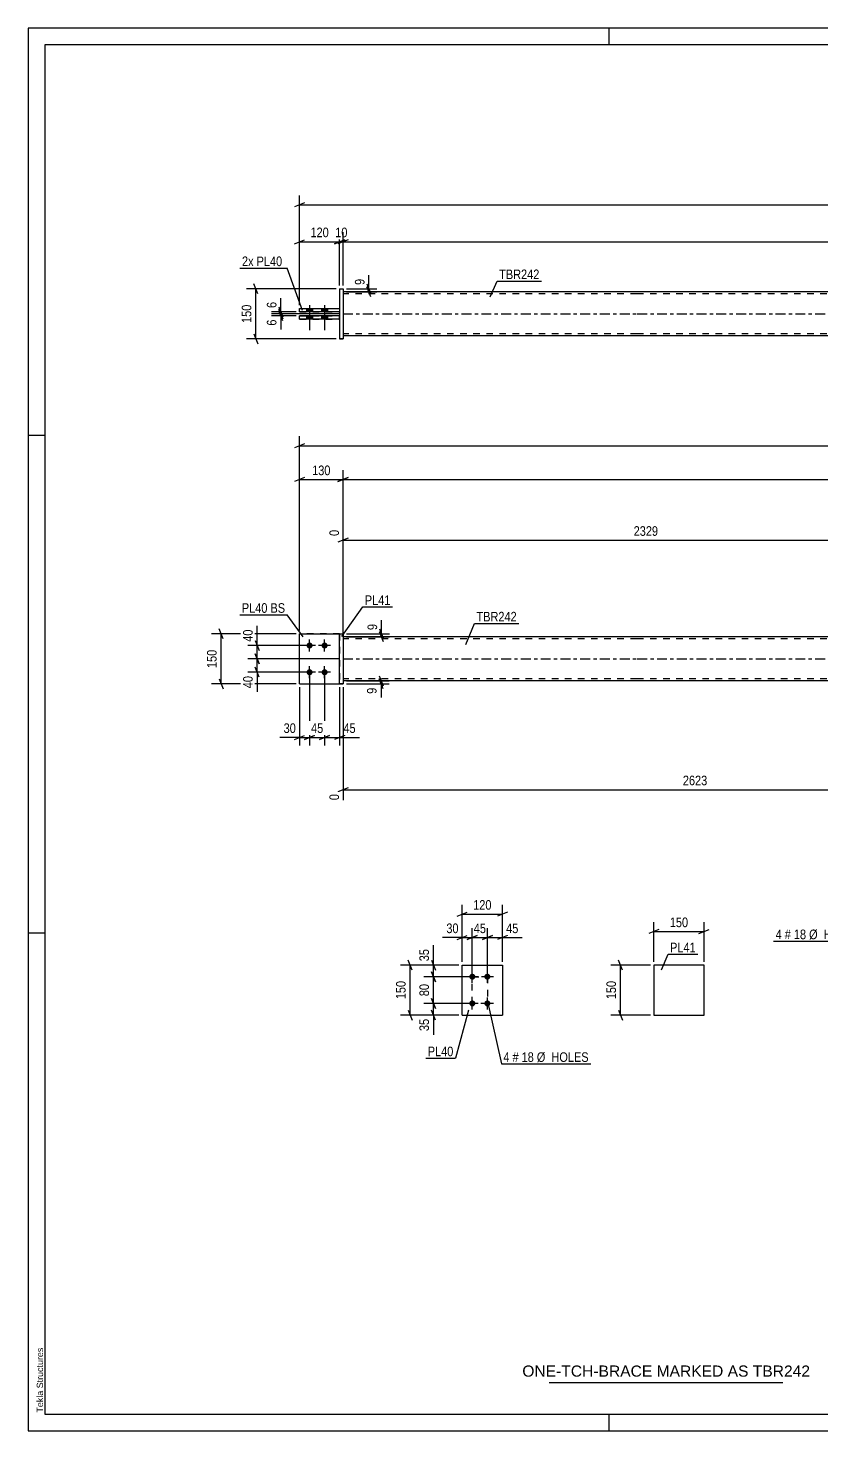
# Model space of a CAD drawing. Header units: millimetres. Extents: x 0 to 594, y 0 to 420.
# Drawn here: x 0 to 237.7, y 0 to 420 of the extents above; entities that cross this region are included whole.
import ezdxf

# ---------------------------------------------------------------- set-up
doc = ezdxf.new("R2010")
doc.units = ezdxf.units.MM
doc.linetypes.add('DXK_LINE_DOT2', pattern=[3.9198, 1.9599, -1.9599])
doc.linetypes.add('DXK_LINE_DOT3', pattern=[5.9187, 2.979, -0.9799, 0.9799, -0.9799])
doc.styles.add('Arial', font='ARIAL.TTF', dxfattribs={"height": 0.2})
doc.styles.add('Arial Narrow', font='ARIALN.TTF', dxfattribs={"height": 0.2})

# ---------------------------------------------------------------- blocks, each defined once
blk = doc.blocks.new('Unknown-581559479-1128')
at = {"color": 5, "linetype": 'Continuous'}
for p, q in [((594, 420), (0, 420)), ((0, 420), (0, 0)), ((174, 415), (174, 420)), ((589, 415), (5, 415)), ((5, 415), (5, 5)), ((5, 298), (0, 298)), ((5, 149), (0, 149)), ((5, 5), (589, 5)), ((174, 0), (174, 5)), ((0, 0), (594, 0))]:
    blk.add_line(p, q, dxfattribs=at)
at = {"color": 174, "linetype": 'Continuous', "style": 'Arial'}
blk.add_text('Tekla Structures', height=1.9102, rotation=90, dxfattribs=at).set_placement((4.5, 5.5))
blk = doc.blocks.new('Part-581559479-1555 - 1539')
at = {"color": 2, "linetype": 'Continuous'}
for p, q in [((130.02, 124.49), (130.02, 139.49)), ((130.02, 139.49), (142.02, 139.49)), ((142.02, 139.49), (142.02, 124.49)), ((130.02, 124.49), (130.02, 124.49)), ((130.02, 124.49), (142.02, 124.49)), ((142.02, 124.49), (142.02, 124.49))]:
    blk.add_line(p, q, dxfattribs=at)
at = {"color": 7, "linetype": 'DXK_LINE_DOT2'}
for p, q in [((130.02, 139.49), (142.02, 139.49)), ((130.02, 124.49), (142.02, 124.49))]:
    blk.add_line(p, q, dxfattribs=at)
blk = doc.blocks.new('Bolt-581559479-1560 - 1539')
at = {"linetype": 'Continuous'}
for points in [[(133.02, 136.89), (133.21, 136.87), (133.39, 136.81), (133.55, 136.72), (133.69, 136.59), (133.8, 136.44), (133.88, 136.27), (133.92, 136.08), (133.92, 135.9), (133.88, 135.71), (133.8, 135.54), (133.69, 135.39), (133.55, 135.26), (133.39, 135.17), (133.21, 135.11), (133.02, 135.09), (132.84, 135.11), (132.66, 135.17), (132.5, 135.26), (132.36, 135.39), (132.24, 135.54), (132.17, 135.71), (132.13, 135.9), (132.13, 136.08), (132.17, 136.27), (132.24, 136.44), (132.36, 136.59), (132.5, 136.72), (132.66, 136.81), (132.84, 136.87)], [(137.52, 136.89), (137.71, 136.87), (137.89, 136.81), (138.05, 136.72), (138.19, 136.59), (138.3, 136.44), (138.38, 136.27), (138.42, 136.08), (138.42, 135.9), (138.38, 135.71), (138.3, 135.54), (138.19, 135.39), (138.05, 135.26), (137.89, 135.17), (137.71, 135.11), (137.52, 135.09), (137.34, 135.11), (137.16, 135.17), (137, 135.26), (136.86, 135.39), (136.74, 135.54), (136.67, 135.71), (136.63, 135.9), (136.63, 136.08), (136.67, 136.27), (136.74, 136.44), (136.86, 136.59), (137, 136.72), (137.16, 136.81), (137.34, 136.87)], [(133.02, 128.89), (133.21, 128.87), (133.39, 128.81), (133.55, 128.72), (133.69, 128.59), (133.8, 128.44), (133.88, 128.27), (133.92, 128.08), (133.92, 127.9), (133.88, 127.71), (133.8, 127.54), (133.69, 127.39), (133.55, 127.26), (133.39, 127.17), (133.21, 127.11), (133.02, 127.09), (132.84, 127.11), (132.66, 127.17), (132.5, 127.26), (132.36, 127.39), (132.24, 127.54), (132.17, 127.71), (132.13, 127.9), (132.13, 128.08), (132.17, 128.27), (132.24, 128.44), (132.36, 128.59), (132.5, 128.72), (132.66, 128.81), (132.84, 128.87)], [(137.52, 128.89), (137.71, 128.87), (137.89, 128.81), (138.05, 128.72), (138.19, 128.59), (138.3, 128.44), (138.38, 128.27), (138.42, 128.08), (138.42, 127.9), (138.38, 127.71), (138.3, 127.54), (138.19, 127.39), (138.05, 127.26), (137.89, 127.17), (137.71, 127.11), (137.52, 127.09), (137.34, 127.11), (137.16, 127.17), (137, 127.26), (136.86, 127.39), (136.74, 127.54), (136.67, 127.71), (136.63, 127.9), (136.63, 128.08), (136.67, 128.27), (136.74, 128.44), (136.86, 128.59), (137, 128.72), (137.16, 128.81), (137.34, 128.87)]]:
    blk.add_hatch(color=1, dxfattribs=at).paths.add_polyline_path(points)
at = {"color": 1, "linetype": 'Continuous'}
for p, q in [((134.82, 135.99), (131.22, 135.99)), ((133.02, 134.19), (133.02, 137.79)), ((139.32, 135.99), (135.72, 135.99)), ((137.52, 134.19), (137.52, 137.79)), ((134.82, 127.99), (131.22, 127.99)), ((133.02, 126.19), (133.02, 129.79)), ((139.32, 127.99), (135.72, 127.99)), ((137.52, 126.19), (137.52, 129.79))]:
    blk.add_line(p, q, dxfattribs=at)
blk = doc.blocks.new('Bolt-581559479-1912 - 1907')
at = {"linetype": 'Continuous'}
for points in [[(84.3, 234.24), (84.12, 234.26), (83.94, 234.32), (83.77, 234.42), (83.64, 234.54), (83.52, 234.69), (83.45, 234.87), (83.41, 235.05), (83.41, 235.24), (83.45, 235.42), (83.52, 235.59), (83.64, 235.75), (83.77, 235.87), (83.94, 235.97), (84.12, 236.02), (84.3, 236.04), (84.49, 236.02), (84.67, 235.97), (84.83, 235.87), (84.97, 235.75), (85.08, 235.59), (85.16, 235.42), (85.2, 235.24), (85.2, 235.05), (85.16, 234.87), (85.08, 234.69), (84.97, 234.54), (84.83, 234.42), (84.67, 234.32), (84.49, 234.26)], [(88.8, 234.24), (88.62, 234.26), (88.44, 234.32), (88.27, 234.42), (88.14, 234.54), (88.02, 234.69), (87.95, 234.87), (87.91, 235.05), (87.91, 235.24), (87.95, 235.42), (88.02, 235.59), (88.14, 235.75), (88.27, 235.87), (88.44, 235.97), (88.62, 236.02), (88.8, 236.04), (88.99, 236.02), (89.17, 235.97), (89.33, 235.87), (89.47, 235.75), (89.58, 235.59), (89.66, 235.42), (89.7, 235.24), (89.7, 235.05), (89.66, 234.87), (89.58, 234.69), (89.47, 234.54), (89.33, 234.42), (89.17, 234.32), (88.99, 234.26)], [(84.3, 226.24), (84.12, 226.26), (83.94, 226.32), (83.77, 226.42), (83.64, 226.54), (83.52, 226.69), (83.45, 226.87), (83.41, 227.05), (83.41, 227.24), (83.45, 227.42), (83.52, 227.59), (83.64, 227.75), (83.77, 227.87), (83.94, 227.97), (84.12, 228.02), (84.3, 228.04), (84.49, 228.02), (84.67, 227.97), (84.83, 227.87), (84.97, 227.75), (85.08, 227.59), (85.16, 227.42), (85.2, 227.24), (85.2, 227.05), (85.16, 226.87), (85.08, 226.69), (84.97, 226.54), (84.83, 226.42), (84.67, 226.32), (84.49, 226.26)], [(88.8, 226.24), (88.62, 226.26), (88.44, 226.32), (88.27, 226.42), (88.14, 226.54), (88.02, 226.69), (87.95, 226.87), (87.91, 227.05), (87.91, 227.24), (87.95, 227.42), (88.02, 227.59), (88.14, 227.75), (88.27, 227.87), (88.44, 227.97), (88.62, 228.02), (88.8, 228.04), (88.99, 228.02), (89.17, 227.97), (89.33, 227.87), (89.47, 227.75), (89.58, 227.59), (89.66, 227.42), (89.7, 227.24), (89.7, 227.05), (89.66, 226.87), (89.58, 226.69), (89.47, 226.54), (89.33, 226.42), (89.17, 226.32), (88.99, 226.26)]]:
    blk.add_hatch(color=1, dxfattribs=at).paths.add_polyline_path(points)
at = {"color": 1, "linetype": 'Continuous'}
for p, q in [((84.3, 233.34), (84.3, 236.94)), ((88.8, 233.34), (88.8, 236.94)), ((86.1, 235.14), (82.5, 235.14)), ((90.6, 235.14), (87, 235.14)), ((86.1, 227.14), (82.5, 227.14)), ((84.3, 225.34), (84.3, 228.94)), ((90.6, 227.14), (87, 227.14)), ((88.8, 225.34), (88.8, 228.94))]:
    blk.add_line(p, q, dxfattribs=at)
blk = doc.blocks.new('Part-581559479-1923 - 1907')
at = {"color": 2, "linetype": 'Continuous'}
for p, q in [((93.3, 238.64), (94.3, 238.64)), ((93.3, 223.64), (93.3, 238.64)), ((94.3, 238.64), (94.3, 238.64)), ((94.3, 238.64), (94.3, 223.64)), ((93.3, 223.64), (94.3, 223.64))]:
    blk.add_line(p, q, dxfattribs=at)
at = {"color": 7, "linetype": 'DXK_LINE_DOT2'}
for p, q in [((93.3, 238.64), (94.3, 238.64)), ((94.3, 223.64), (93.3, 223.64)), ((93.3, 223.64), (93.3, 223.64)), ((94.3, 223.64), (94.3, 223.64))]:
    blk.add_line(p, q, dxfattribs=at)
blk = doc.blocks.new('Part-581559479-1928 - 1907')
at = {"color": 7, "linetype": 'DXK_LINE_DOT2'}
for p, q in [((81.3, 223.64), (81.3, 238.64)), ((81.3, 238.64), (93.3, 238.64)), ((93.3, 238.64), (81.3, 238.64)), ((93.3, 238.64), (93.3, 223.64)), ((81.3, 223.64), (81.3, 223.64)), ((81.3, 223.64), (93.3, 223.64)), ((81.3, 223.64), (93.3, 223.64)), ((93.3, 223.64), (93.3, 223.64))]:
    blk.add_line(p, q, dxfattribs=at)
blk = doc.blocks.new('Part-581559479-1933 - 1907')
at = {"color": 2, "linetype": 'Continuous'}
for p, q in [((81.3, 223.64), (81.3, 238.64)), ((81.3, 238.64), (93.3, 238.64)), ((81.3, 223.64), (81.3, 223.64)), ((81.3, 223.64), (93.3, 223.64))]:
    blk.add_line(p, q, dxfattribs=at)
at = {"color": 7, "linetype": 'DXK_LINE_DOT2'}
for p, q in [((93.3, 238.64), (81.3, 238.64)), ((93.3, 238.64), (93.3, 223.64)), ((81.3, 223.64), (81.3, 223.64)), ((81.3, 223.64), (93.3, 223.64)), ((93.3, 223.64), (93.3, 223.64))]:
    blk.add_line(p, q, dxfattribs=at)
blk = doc.blocks.new('Part-581559479-1943 - 1907')
at = {"linetype": 'Continuous'}
blk.add_hatch(color=2, dxfattribs=at).paths.add_polyline_path([(497.16, 224.54), (496.36, 225.94), (497.96, 225.94)])
at = {"color": 2, "linetype": 'Continuous'}
for p, q in [((182.3, 237.74), (94.3, 237.74)), ((439.06, 237.74), (182.4, 237.74)), ((527.16, 237.74), (439.16, 237.74)), ((182.3, 224.54), (94.3, 224.54)), ((439.06, 224.54), (182.4, 224.54)), ((527.16, 224.54), (439.16, 224.54)), ((497.16, 224.54), (496.36, 225.94)), ((496.36, 225.94), (497.96, 225.94)), ((497.96, 225.94), (497.16, 224.54))]:
    blk.add_line(p, q, dxfattribs=at)
at = {"color": 7, "linetype": 'DXK_LINE_DOT2'}
for p, q in [((94.3, 237.74), (94.3, 224.54)), ((182.3, 237.14), (94.3, 237.14)), ((439.06, 237.14), (182.4, 237.14)), ((281.83, 237.74), (281.83, 237.14)), ((317.47, 237.74), (317.47, 237.14)), ((527.16, 237.14), (439.16, 237.14)), ((527.16, 224.54), (527.16, 237.74)), ((182.3, 225.14), (94.3, 225.14)), ((439.06, 225.14), (182.4, 225.14)), ((303.98, 224.54), (303.98, 225.14)), ((339.62, 224.54), (339.62, 225.14)), ((527.16, 225.14), (439.16, 225.14))]:
    blk.add_line(p, q, dxfattribs=at)
at = {"color": 7, "linetype": 'DXK_LINE_DOT3'}
for p, q in [((94.3, 231.14), (182.3, 231.14)), ((182.4, 231.14), (439.06, 231.14)), ((439.16, 231.14), (527.16, 231.14))]:
    blk.add_line(p, q, dxfattribs=at)
at = {"color": 2, "linetype": 'Continuous'}
blk.add_circle((497.16, 225.44), 1, dxfattribs=at)
blk = doc.blocks.new('Bolt-581559479-2355 - 2348')
at = {"linetype": 'Continuous'}
for points in [[(83.4, 335.05), (85.2, 335.05), (85.2, 336.05), (83.4, 336.05)], [(83.4, 335.05), (85.2, 335.05), (85.2, 336.05), (83.4, 336.05)], [(87.9, 335.05), (89.7, 335.05), (89.7, 336.05), (87.9, 336.05)], [(87.9, 335.05), (89.7, 335.05), (89.7, 336.05), (87.9, 336.05)], [(83.4, 332.85), (85.2, 332.85), (85.2, 333.85), (83.4, 333.85)], [(83.4, 332.85), (85.2, 332.85), (85.2, 333.85), (83.4, 333.85)], [(87.9, 332.85), (89.7, 332.85), (89.7, 333.85), (87.9, 333.85)], [(87.9, 332.85), (89.7, 332.85), (89.7, 333.85), (87.9, 333.85)]]:
    blk.add_hatch(color=1, dxfattribs=at).paths.add_polyline_path(points)
at = {"color": 1, "linetype": 'Continuous'}
for p, q in [((83.4, 336.05), (83.4, 335.05)), ((83.4, 336.05), (83.4, 335.05)), ((84.3, 337.05), (84.3, 329.55)), ((84.3, 337.05), (84.3, 329.55)), ((85.2, 336.05), (85.2, 335.05)), ((85.2, 336.05), (85.2, 335.05)), ((87.9, 336.05), (87.9, 335.05)), ((87.9, 336.05), (87.9, 335.05)), ((88.8, 337.05), (88.8, 329.55)), ((88.8, 337.05), (88.8, 329.55)), ((89.7, 336.05), (89.7, 335.05)), ((89.7, 336.05), (89.7, 335.05)), ((83.4, 333.85), (83.4, 332.85)), ((83.4, 333.85), (83.4, 332.85)), ((85.2, 333.85), (85.2, 332.85)), ((85.2, 333.85), (85.2, 332.85)), ((87.9, 333.85), (87.9, 332.85)), ((87.9, 333.85), (87.9, 332.85)), ((89.7, 333.85), (89.7, 332.85)), ((89.7, 333.85), (89.7, 332.85))]:
    blk.add_line(p, q, dxfattribs=at)
blk = doc.blocks.new('Part-581559479-2362 - 2348')
at = {"color": 2, "linetype": 'Continuous'}
for p, q in [((81.3, 335.05), (81.3, 336.05)), ((81.3, 336.05), (93.3, 336.05)), ((93.3, 336.05), (93.3, 335.05)), ((81.3, 335.05), (81.3, 335.05)), ((93.3, 335.05), (81.3, 335.05)), ((93.3, 335.05), (93.3, 335.05))]:
    blk.add_line(p, q, dxfattribs=at)
at = {"color": 7, "linetype": 'DXK_LINE_DOT2'}
for p, q in [((81.3, 336.05), (93.3, 336.05)), ((81.3, 335.05), (93.3, 335.05))]:
    blk.add_line(p, q, dxfattribs=at)
blk = doc.blocks.new('Part-581559479-2357 - 2348')
at = {"color": 2, "linetype": 'Continuous'}
for p, q in [((93.3, 341.95), (94.3, 341.95)), ((93.3, 341.95), (93.3, 326.95)), ((94.3, 341.95), (94.3, 341.95)), ((94.3, 341.95), (94.3, 326.95)), ((94.3, 326.95), (93.3, 326.95)), ((93.3, 326.95), (93.3, 326.95))]:
    blk.add_line(p, q, dxfattribs=at)
at = {"color": 7, "linetype": 'DXK_LINE_DOT2'}
for p, q in [((93.3, 341.95), (94.3, 341.95)), ((93.3, 326.95), (94.3, 326.95)), ((93.3, 326.95), (93.3, 326.95))]:
    blk.add_line(p, q, dxfattribs=at)
blk = doc.blocks.new('Part-581559479-2367 - 2348')
at = {"color": 2, "linetype": 'Continuous'}
for p, q in [((81.3, 332.85), (81.3, 333.85)), ((93.3, 333.85), (81.3, 333.85)), ((81.3, 332.85), (81.3, 332.85)), ((93.3, 332.85), (81.3, 332.85)), ((93.3, 332.85), (93.3, 333.85)), ((93.3, 332.85), (93.3, 332.85))]:
    blk.add_line(p, q, dxfattribs=at)
at = {"color": 7, "linetype": 'DXK_LINE_DOT2'}
for p, q in [((81.3, 333.85), (93.3, 333.85)), ((81.3, 332.85), (93.3, 332.85))]:
    blk.add_line(p, q, dxfattribs=at)
blk = doc.blocks.new('Part-581559479-2387 - 2348')
at = {"linetype": 'Continuous'}
blk.add_hatch(color=2, dxfattribs=at).paths.add_polyline_path([(497.16, 334.45), (496.36, 335.85), (497.96, 335.85)])
at = {"color": 2, "linetype": 'Continuous'}
for p, q in [((182.3, 341.05), (94.3, 341.05)), ((439.06, 341.05), (182.4, 341.05)), ((527.16, 341.05), (439.16, 341.05)), ((281.83, 334.8), (317.47, 334.8)), ((281.83, 334.66), (281.83, 334.8)), ((281.83, 333.4), (281.83, 333.46)), ((281.83, 333.41), (317.47, 333.41)), ((317.47, 333.4), (281.83, 333.4)), ((303.98, 334.69), (303.98, 334.8)), ((303.98, 333.43), (303.98, 333.49)), ((317.47, 333.43), (303.98, 333.43)), ((317.47, 333.43), (303.98, 333.43)), ((317.47, 334.8), (317.47, 333.4)), ((497.16, 334.45), (496.36, 335.85)), ((496.36, 335.85), (497.96, 335.85)), ((497.96, 335.85), (497.16, 334.45)), ((182.3, 327.85), (94.3, 327.85)), ((439.06, 327.85), (182.4, 327.85)), ((527.16, 327.85), (439.16, 327.85))]:
    blk.add_line(p, q, dxfattribs=at)
at = {"color": 7, "linetype": 'DXK_LINE_DOT2'}
for p, q in [((94.3, 341.05), (94.3, 327.85)), ((182.3, 340.45), (94.3, 340.45)), ((439.06, 340.45), (182.4, 340.45)), ((527.16, 340.45), (439.16, 340.45)), ((527.16, 327.85), (527.16, 341.05)), ((281.83, 334.8), (281.83, 334.81)), ((281.83, 334.81), (281.83, 334.8)), ((281.83, 334.81), (317.47, 334.81)), ((281.83, 333.41), (281.83, 334.66)), ((281.83, 333.4), (281.83, 333.41)), ((303.98, 334.83), (303.98, 334.8)), ((303.98, 334.8), (303.98, 334.83)), ((303.98, 334.83), (339.62, 334.83)), ((303.98, 334.83), (303.98, 334.83)), ((303.98, 334.83), (339.62, 334.83)), ((303.98, 333.43), (303.98, 334.69)), ((303.98, 333.43), (303.98, 333.43)), ((317.47, 334.81), (317.47, 334.8)), ((317.47, 334.8), (317.47, 334.81)), ((339.62, 333.43), (317.47, 333.43)), ((339.62, 333.43), (317.47, 333.43)), ((339.62, 334.83), (339.62, 333.43)), ((182.3, 328.45), (94.3, 328.45)), ((439.06, 328.45), (182.4, 328.45)), ((527.16, 328.45), (439.16, 328.45))]:
    blk.add_line(p, q, dxfattribs=at)
at = {"color": 7, "linetype": 'DXK_LINE_DOT3'}
for p, q in [((94.3, 334.45), (182.3, 334.45)), ((182.4, 334.45), (439.06, 334.45)), ((439.16, 334.45), (527.16, 334.45))]:
    blk.add_line(p, q, dxfattribs=at)
at = {"color": 2, "linetype": 'Continuous'}
blk.add_circle((497.16, 335.35), 1, dxfattribs=at)
blk = doc.blocks.new('Part-581559479-1515 - 1499')
at = {"color": 2, "linetype": 'Continuous'}
for p, q in [((202.39, 139.49), (187.39, 139.49)), ((187.39, 139.49), (187.39, 124.49)), ((202.39, 124.49), (202.39, 139.49)), ((187.39, 124.49), (202.39, 124.49))]:
    blk.add_line(p, q, dxfattribs=at)
blk = doc.blocks.new('Rectangle-581559479-1675 - 1539')
at = {"color": 1, "linetype": 'DXK_LINE_DOT2'}
blk.add_lwpolyline([(133.02, 135.99), (137.52, 135.99), (137.52, 127.99), (133.02, 127.99), (133.02, 135.99)], close=True, dxfattribs=at)
blk = doc.blocks.new('StraightDimension-581559479-1562 - 1539')
at = {"color": 7, "linetype": 'Continuous'}
for p, q in [((130.02, 140.49), (130.02, 157.55)), ((142.02, 140.49), (142.02, 157.55)), ((128.52, 154.1), (131.52, 155.3)), ((130.02, 154.7), (142.02, 154.7)), ((143.52, 155.3), (140.52, 154.1))]:
    blk.add_line(p, q, dxfattribs=at)
at = {"color": 0}
blk.add_wipeout([(139.37, 155.45), (139.37, 159.65), (132.68, 159.65), (132.68, 155.45)], dxfattribs=at)
at = {"color": 3, "style": 'Arial Narrow'}
blk.add_text('120', height=2.863, dxfattribs=at).set_placement((133.28, 156.05))
blk = doc.blocks.new('StraightDimension-581559479-1662 - 1539')
at = {"color": 7, "linetype": 'Continuous'}
for p, q in [((132.02, 127.99), (118.54, 127.99)), ((120.79, 129.49), (121.99, 126.49)), ((121.39, 124.49), (121.39, 127.99)), ((129.02, 124.49), (118.54, 124.49)), ((121.99, 122.99), (120.79, 125.99))]:
    blk.add_line(p, q, dxfattribs=at)
at = {"color": 0}
blk.add_wipeout([(120.64, 123.96), (116.44, 123.96), (116.44, 119.11), (120.64, 119.11)], dxfattribs=at)
at = {"color": 7, "linetype": 'Continuous'}
blk.add_line((121.39, 124.49), (121.39, 118.58), dxfattribs=at)
blk.add_line((121.39, 124.49), (121.39, 118.58), dxfattribs=at)
at = {"color": 3, "style": 'Arial Narrow'}
blk.add_text('35', height=2.863, rotation=90.0002, dxfattribs=at).set_placement((120.04, 119.71))
blk = doc.blocks.new('StraightDimension-581559479-1598 - 1539')
at = {"color": 7, "linetype": 'Continuous'}
for p, q in [((131.52, 147.1), (134.52, 148.3)), ((133.02, 136.99), (133.02, 150.55)), ((133.02, 147.7), (137.52, 147.7)), ((139.02, 148.3), (136.02, 147.1)), ((137.52, 136.99), (137.52, 150.55))]:
    blk.add_line(p, q, dxfattribs=at)
at = {"color": 0}
blk.add_wipeout([(137.7, 148.45), (137.7, 152.65), (132.85, 152.65), (132.85, 148.45)], dxfattribs=at)
at = {"color": 3, "style": 'Arial Narrow'}
blk.add_text('45', height=2.863, dxfattribs=at).set_placement((133.45, 149.05))
blk = doc.blocks.new('StraightDimension-581559479-1582 - 1539')
at = {"color": 7, "linetype": 'Continuous'}
for p, q in [((136.02, 147.1), (139.02, 148.3)), ((137.52, 136.99), (137.52, 150.55)), ((137.52, 147.7), (142.02, 147.7)), ((143.52, 148.3), (140.52, 147.1)), ((142.02, 140.49), (142.02, 150.55))]:
    blk.add_line(p, q, dxfattribs=at)
at = {"color": 0}
blk.add_wipeout([(147.41, 148.45), (147.41, 152.65), (142.55, 152.65), (142.55, 148.45)], dxfattribs=at)
at = {"color": 7, "linetype": 'Continuous'}
blk.add_line((142.02, 147.7), (147.93, 147.7), dxfattribs=at)
blk.add_line((142.02, 147.7), (147.93, 147.7), dxfattribs=at)
at = {"color": 3, "style": 'Arial Narrow'}
blk.add_text('45', height=2.863, dxfattribs=at).set_placement((143.15, 149.05))
blk = doc.blocks.new('StraightDimension-581559479-1608 - 1539')
at = {"color": 7, "linetype": 'Continuous'}
for p, q in [((128.52, 147.1), (131.52, 148.3)), ((130.02, 140.49), (130.02, 150.55)), ((130.02, 147.7), (133.02, 147.7)), ((134.52, 148.3), (131.52, 147.1)), ((133.02, 136.99), (133.02, 150.55))]:
    blk.add_line(p, q, dxfattribs=at)
at = {"color": 0}
blk.add_wipeout([(129.5, 148.45), (129.5, 152.65), (124.64, 152.65), (124.64, 148.45)], dxfattribs=at)
at = {"color": 7, "linetype": 'Continuous'}
blk.add_line((130.02, 147.7), (124.12, 147.7), dxfattribs=at)
blk.add_line((130.02, 147.7), (124.12, 147.7), dxfattribs=at)
at = {"color": 3, "style": 'Arial Narrow'}
blk.add_text('30', height=2.863, dxfattribs=at).set_placement((125.24, 149.05))
blk = doc.blocks.new('StraightDimension-581559479-1622 - 1539')
at = {"color": 7, "linetype": 'Continuous'}
for p, q in [((129.02, 139.49), (111.54, 139.49)), ((114.99, 137.99), (113.79, 140.99)), ((114.39, 124.49), (114.39, 139.49)), ((129.02, 124.49), (111.54, 124.49)), ((113.79, 125.99), (114.99, 122.99))]:
    blk.add_line(p, q, dxfattribs=at)
at = {"color": 0}
blk.add_wipeout([(113.64, 135.33), (109.44, 135.33), (109.44, 128.65), (113.64, 128.65)], dxfattribs=at)
at = {"color": 3, "style": 'Arial Narrow'}
blk.add_text('150', height=2.863, rotation=90.0002, dxfattribs=at).set_placement((113.04, 129.25))
blk = doc.blocks.new('StraightDimension-581559479-1639 - 1539')
at = {"color": 7, "linetype": 'Continuous'}
for p, q in [((129.02, 139.49), (118.54, 139.49)), ((120.79, 140.99), (121.99, 137.99)), ((121.39, 135.99), (121.39, 139.49)), ((132.02, 135.99), (118.54, 135.99)), ((121.99, 134.49), (120.79, 137.49))]:
    blk.add_line(p, q, dxfattribs=at)
at = {"color": 0}
blk.add_wipeout([(120.64, 144.87), (116.44, 144.87), (116.44, 140.01), (120.64, 140.01)], dxfattribs=at)
at = {"color": 7, "linetype": 'Continuous'}
blk.add_line((121.39, 139.49), (121.39, 145.4), dxfattribs=at)
blk.add_line((121.39, 139.49), (121.39, 145.4), dxfattribs=at)
at = {"color": 3, "style": 'Arial Narrow'}
blk.add_text('35', height=2.863, rotation=90.0002, dxfattribs=at).set_placement((120.04, 140.61))
blk = doc.blocks.new('StraightDimension-581559479-1652 - 1539')
at = {"color": 7, "linetype": 'Continuous'}
for p, q in [((132.02, 135.99), (118.54, 135.99)), ((120.79, 137.49), (121.99, 134.49)), ((121.39, 127.99), (121.39, 135.99)), ((132.02, 127.99), (118.54, 127.99)), ((121.99, 126.49), (120.79, 129.49))]:
    blk.add_line(p, q, dxfattribs=at)
at = {"color": 0}
blk.add_wipeout([(120.64, 134.42), (116.44, 134.42), (116.44, 129.56), (120.64, 129.56)], dxfattribs=at)
at = {"color": 3, "style": 'Arial Narrow'}
blk.add_text('80', height=2.863, rotation=90.0002, dxfattribs=at).set_placement((120.04, 130.16))
blk = doc.blocks.new('StraightDimension-581559479-2163 - 1907')
at = {"color": 7, "linetype": 'Continuous'}
for p, q in [((105.26, 240.14), (106.46, 237.14)), ((95.3, 238.64), (108.26, 238.64)), ((95.3, 237.74), (108.26, 237.74)), ((106.46, 236.24), (105.26, 239.24)), ((105.86, 237.74), (105.86, 238.64))]:
    blk.add_line(p, q, dxfattribs=at)
at = {"color": 0}
blk.add_wipeout([(105.11, 242.2), (100.91, 242.2), (100.91, 239.17), (105.11, 239.17)], dxfattribs=at)
at = {"color": 7, "linetype": 'Continuous'}
blk.add_line((105.86, 238.64), (105.86, 242.72), dxfattribs=at)
blk.add_line((105.86, 238.64), (105.86, 242.72), dxfattribs=at)
at = {"color": 3, "style": 'Arial Narrow'}
blk.add_text('9', height=2.86, rotation=90.0002, dxfattribs=at).set_placement((104.51, 239.77))
blk = doc.blocks.new('StraightDimension-581559479-2239 - 1907')
at = {"color": 7, "linetype": 'Continuous'}
for p, q in [((88.8, 226.14), (88.8, 205.22)), ((93.3, 222.64), (93.3, 205.22)), ((87.3, 207.02), (90.3, 208.22)), ((88.8, 207.62), (93.3, 207.62)), ((94.8, 208.22), (91.8, 207.02))]:
    blk.add_line(p, q, dxfattribs=at)
at = {"color": 0}
blk.add_wipeout([(98.69, 208.37), (98.69, 212.57), (93.83, 212.57), (93.83, 208.37)], dxfattribs=at)
at = {"color": 7, "linetype": 'Continuous'}
blk.add_line((93.3, 207.62), (99.21, 207.62), dxfattribs=at)
blk.add_line((93.3, 207.62), (99.21, 207.62), dxfattribs=at)
at = {"color": 3, "style": 'Arial Narrow'}
blk.add_text('45', height=2.863, dxfattribs=at).set_placement((94.43, 208.97))
blk = doc.blocks.new('StraightDimension-581559479-2253 - 1907')
at = {"color": 7, "linetype": 'Continuous'}
for p, q in [((275.67, 247.48), (275.67, 275.25)), ((94.3, 238.74), (94.3, 269.77)), ((95.8, 267.24), (92.8, 266.04)), ((94.3, 266.64), (275.67, 266.64)), ((274.17, 266.04), (277.17, 267.24))]:
    blk.add_line(p, q, dxfattribs=at)
at = {"color": 0, "linetype": 'Continuous'}
for points in [[(275.07, 275.85), (270.87, 275.85), (270.87, 267.34), (275.07, 267.34)], [(93.7, 270.37), (89.5, 270.37), (89.5, 267.34), (93.7, 267.34)]]:
    blk.add_wipeout(points, dxfattribs=at)
at = {"color": 0}
blk.add_wipeout([(189.24, 267.39), (189.24, 271.59), (180.73, 271.59), (180.73, 267.39)], dxfattribs=at)
at = {"color": 3, "linetype": 'Continuous', "style": 'Arial Narrow'}
for s, height, p in [('2329', 2.863, (274.47, 267.94)), ('0', 2.86, (93.1, 267.94))]:
    blk.add_text(s, height=height, rotation=90.0002, dxfattribs=at).set_placement(p)
at = {"color": 3, "style": 'Arial Narrow'}
blk.add_text('2329', height=2.863, dxfattribs=at).set_placement((181.33, 267.99))
blk = doc.blocks.new('StraightDimension-581559479-4206 - 1907')
at = {"color": 7, "linetype": 'Continuous'}
for p, q in [((81.3, 239.64), (81.3, 287.65)), ((94.3, 239.64), (94.3, 287.65)), ((82.8, 285.4), (79.8, 284.2)), ((81.3, 284.8), (94.3, 284.8)), ((92.8, 284.2), (95.8, 285.4))]:
    blk.add_line(p, q, dxfattribs=at)
at = {"color": 0}
blk.add_wipeout([(91.15, 285.55), (91.15, 289.75), (84.46, 289.75), (84.46, 285.55)], dxfattribs=at)
at = {"color": 3, "style": 'Arial Narrow'}
blk.add_text('130', height=2.863, dxfattribs=at).set_placement((85.06, 286.15))
blk = doc.blocks.new('StraightDimension-581559479-2073 - 1907')
at = {"color": 7, "linetype": 'Continuous'}
for p, q in [((58.4, 237.14), (57.2, 240.14)), ((80.3, 238.64), (54.95, 238.64)), ((57.8, 223.64), (57.8, 238.64)), ((80.3, 223.64), (54.95, 223.64)), ((57.2, 225.14), (58.4, 222.14))]:
    blk.add_line(p, q, dxfattribs=at)
at = {"color": 0}
blk.add_wipeout([(57.05, 234.49), (52.85, 234.49), (52.85, 227.8), (57.05, 227.8)], dxfattribs=at)
at = {"color": 3, "style": 'Arial Narrow'}
blk.add_text('150', height=2.863, rotation=90.0002, dxfattribs=at).set_placement((56.45, 228.4))
blk = doc.blocks.new('StraightDimension-581559479-2215 - 1907')
at = {"color": 7, "linetype": 'Continuous'}
for p, q in [((94.3, 222.64), (94.3, 188.84)), ((305.14, 223.54), (305.14, 183.35)), ((95.8, 192.57), (92.8, 191.37)), ((94.3, 191.97), (305.14, 191.97)), ((303.64, 191.37), (306.64, 192.57))]:
    blk.add_line(p, q, dxfattribs=at)
at = {"color": 0}
blk.add_wipeout([(203.98, 192.72), (203.98, 196.92), (195.46, 196.92), (195.46, 192.72)], dxfattribs=at)
at = {"color": 0, "linetype": 'Continuous'}
for points in [[(93.7, 191.27), (89.5, 191.27), (89.5, 188.24), (93.7, 188.24)], [(304.54, 191.27), (300.34, 191.27), (300.34, 182.75), (304.54, 182.75)]]:
    blk.add_wipeout(points, dxfattribs=at)
at = {"color": 3, "style": 'Arial Narrow'}
blk.add_text('2623', height=2.863, dxfattribs=at).set_placement((196.06, 193.32))
at = {"color": 3, "linetype": 'Continuous', "style": 'Arial Narrow'}
for s, height, p in [('0', 2.86, (93.1, 188.84)), ('2623', 2.863, (303.94, 183.35))]:
    blk.add_text(s, height=height, rotation=90.0002, dxfattribs=at).set_placement(p)
blk = doc.blocks.new('StraightDimension-581559479-2304 - 1907')
at = {"color": 7, "linetype": 'Continuous'}
for p, q in [((82.8, 295.57), (79.8, 294.37)), ((81.3, 239.64), (81.3, 297.82)), ((81.3, 294.97), (540.16, 294.97)), ((538.66, 294.37), (541.66, 295.57)), ((540.16, 239.64), (540.16, 297.82))]:
    blk.add_line(p, q, dxfattribs=at)
at = {"color": 0}
blk.add_wipeout([(314.99, 295.72), (314.99, 299.92), (306.48, 299.92), (306.48, 295.72)], dxfattribs=at)
at = {"color": 3, "style": 'Arial Narrow'}
blk.add_text('5116', height=2.863, dxfattribs=at).set_placement((307.08, 296.32))
blk = doc.blocks.new('StraightDimension-581559479-2136 - 1907')
at = {"color": 7, "linetype": 'Continuous'}
for p, q in [((68.01, 236.64), (69.21, 233.64)), ((83.3, 235.14), (65.76, 235.14)), ((93.3, 231.14), (65.76, 231.14)), ((69.21, 229.64), (68.01, 232.64)), ((68.61, 231.14), (68.61, 235.14))]:
    blk.add_line(p, q, dxfattribs=at)
at = {"color": 0}
blk.add_wipeout([(67.86, 240.53), (63.66, 240.53), (63.66, 235.67), (67.86, 235.67)], dxfattribs=at)
at = {"color": 7, "linetype": 'Continuous'}
blk.add_line((68.61, 235.14), (68.61, 241.05), dxfattribs=at)
blk.add_line((68.61, 235.14), (68.61, 241.05), dxfattribs=at)
at = {"color": 3, "style": 'Arial Narrow'}
blk.add_text('40', height=2.863, rotation=90.0002, dxfattribs=at).set_placement((67.26, 236.27))
blk = doc.blocks.new('StraightDimension-581559479-4205 - 1907')
at = {"color": 7, "linetype": 'Continuous'}
for p, q in [((94.3, 239.64), (94.3, 287.65)), ((527.16, 239.64), (527.16, 287.65)), ((95.8, 285.4), (92.8, 284.2)), ((94.3, 284.8), (527.16, 284.8)), ((525.66, 284.2), (528.66, 285.4))]:
    blk.add_line(p, q, dxfattribs=at)
at = {"color": 0}
blk.add_wipeout([(314.99, 285.55), (314.99, 289.75), (306.48, 289.75), (306.48, 285.55)], dxfattribs=at)
at = {"color": 3, "style": 'Arial Narrow'}
blk.add_text('4856', height=2.863, dxfattribs=at).set_placement((307.08, 286.15))
blk = doc.blocks.new('StraightDimension-581559479-2149 - 1907')
at = {"color": 7, "linetype": 'Continuous'}
for p, q in [((93.3, 231.14), (65.76, 231.14)), ((68.01, 232.64), (69.21, 229.64)), ((68.61, 227.14), (68.61, 231.14)), ((83.3, 227.14), (65.76, 227.14)), ((69.21, 225.64), (68.01, 228.64))]:
    blk.add_line(p, q, dxfattribs=at)
at = {"color": 0}
blk.add_wipeout([(67.86, 226.62), (63.66, 226.62), (63.66, 221.76), (67.86, 221.76)], dxfattribs=at)
at = {"color": 7, "linetype": 'Continuous'}
blk.add_line((68.61, 227.14), (68.61, 221.24), dxfattribs=at)
blk.add_line((68.61, 227.14), (68.61, 221.24), dxfattribs=at)
at = {"color": 3, "style": 'Arial Narrow'}
blk.add_text('40', height=2.863, rotation=90.0002, dxfattribs=at).set_placement((67.26, 222.36))
blk = doc.blocks.new('StraightDimension-581559479-2172 - 1907')
at = {"color": 7, "linetype": 'Continuous'}
for p, q in [((95.3, 224.54), (108.11, 224.54)), ((95.3, 223.64), (108.11, 223.64)), ((105.11, 226.04), (106.31, 223.04)), ((106.31, 222.14), (105.11, 225.14)), ((105.71, 223.64), (105.71, 224.54))]:
    blk.add_line(p, q, dxfattribs=at)
at = {"color": 0}
blk.add_wipeout([(104.96, 223.12), (100.76, 223.12), (100.76, 220.09), (104.96, 220.09)], dxfattribs=at)
at = {"color": 7, "linetype": 'Continuous'}
blk.add_line((105.71, 223.64), (105.71, 219.57), dxfattribs=at)
blk.add_line((105.71, 223.64), (105.71, 219.57), dxfattribs=at)
at = {"color": 3, "style": 'Arial Narrow'}
blk.add_text('9', height=2.86, rotation=90.0002, dxfattribs=at).set_placement((104.36, 220.69))
blk = doc.blocks.new('StraightDimension-581559479-2222 - 1907')
at = {"color": 7, "linetype": 'Continuous'}
for p, q in [((81.3, 222.64), (81.3, 205.22)), ((84.3, 226.14), (84.3, 205.22)), ((79.8, 207.02), (82.8, 208.22)), ((81.3, 207.62), (84.3, 207.62)), ((85.8, 208.22), (82.8, 207.02))]:
    blk.add_line(p, q, dxfattribs=at)
at = {"color": 0}
blk.add_wipeout([(80.78, 208.37), (80.78, 212.57), (75.92, 212.57), (75.92, 208.37)], dxfattribs=at)
at = {"color": 7, "linetype": 'Continuous'}
blk.add_line((81.3, 207.62), (75.4, 207.62), dxfattribs=at)
blk.add_line((81.3, 207.62), (75.4, 207.62), dxfattribs=at)
at = {"color": 3, "style": 'Arial Narrow'}
blk.add_text('30', height=2.863, dxfattribs=at).set_placement((76.52, 208.97))
blk = doc.blocks.new('StraightDimension-581559479-2232 - 1907')
at = {"color": 7, "linetype": 'Continuous'}
for p, q in [((84.3, 226.14), (84.3, 205.22)), ((88.8, 226.14), (88.8, 205.22)), ((82.8, 207.02), (85.8, 208.22)), ((84.3, 207.62), (88.8, 207.62)), ((90.3, 208.22), (87.3, 207.02))]:
    blk.add_line(p, q, dxfattribs=at)
at = {"color": 0}
blk.add_wipeout([(88.98, 208.37), (88.98, 212.57), (84.13, 212.57), (84.13, 208.37)], dxfattribs=at)
at = {"color": 3, "style": 'Arial Narrow'}
blk.add_text('45', height=2.863, dxfattribs=at).set_placement((84.73, 208.97))
blk = doc.blocks.new('StraightDimension-581559479-2419 - 2348')
at = {"color": 7, "linetype": 'Continuous'}
for p, q in [((81.3, 337.05), (81.3, 358.89)), ((93.3, 342.95), (93.3, 358.89)), ((79.8, 355.44), (82.8, 356.64)), ((81.3, 356.04), (93.3, 356.04)), ((94.8, 356.64), (91.8, 355.44))]:
    blk.add_line(p, q, dxfattribs=at)
at = {"color": 0}
blk.add_wipeout([(90.65, 356.79), (90.65, 360.99), (83.96, 360.99), (83.96, 356.79)], dxfattribs=at)
at = {"color": 3, "style": 'Arial Narrow'}
blk.add_text('120', height=2.863, dxfattribs=at).set_placement((84.56, 357.39))
blk = doc.blocks.new('StraightDimension-581559479-2398 - 2348')
at = {"color": 7, "linetype": 'Continuous'}
for p, q in [((81.3, 337.05), (81.3, 369.9)), ((540.16, 337.05), (540.16, 369.9)), ((82.8, 367.65), (79.8, 366.45)), ((81.3, 367.05), (540.16, 367.05)), ((538.66, 366.45), (541.66, 367.65))]:
    blk.add_line(p, q, dxfattribs=at)
at = {"color": 0}
blk.add_wipeout([(314.99, 367.8), (314.99, 372), (306.48, 372), (306.48, 367.8)], dxfattribs=at)
at = {"color": 3, "style": 'Arial Narrow'}
blk.add_text('5116', height=2.863, dxfattribs=at).set_placement((307.08, 368.4))
blk = doc.blocks.new('StraightDimension-581559479-2409 - 2348')
at = {"color": 7, "linetype": 'Continuous'}
for p, q in [((93.3, 342.95), (93.3, 358.89)), ((94.3, 342.95), (94.3, 358.89)), ((91.8, 355.44), (94.8, 356.64)), ((95.8, 356.64), (92.8, 355.44)), ((93.3, 356.04), (94.3, 356.04))]:
    blk.add_line(p, q, dxfattribs=at)
at = {"color": 0}
blk.add_wipeout([(96.23, 356.79), (96.23, 360.99), (91.38, 360.99), (91.38, 356.79)], dxfattribs=at)
at = {"color": 3, "style": 'Arial Narrow'}
blk.add_text('10', height=2.863, dxfattribs=at).set_placement((91.98, 357.39))
blk = doc.blocks.new('StraightDimension-581559479-2429 - 2348')
at = {"color": 7, "linetype": 'Continuous'}
for p, q in [((94.3, 342.95), (94.3, 358.89)), ((527.16, 342.95), (527.16, 358.89)), ((95.8, 356.64), (92.8, 355.44)), ((94.3, 356.04), (527.16, 356.04)), ((525.66, 355.44), (528.66, 356.64))]:
    blk.add_line(p, q, dxfattribs=at)
at = {"color": 0}
blk.add_wipeout([(314.99, 356.79), (314.99, 360.99), (306.48, 360.99), (306.48, 356.79)], dxfattribs=at)
at = {"color": 3, "style": 'Arial Narrow'}
blk.add_text('4856', height=2.863, dxfattribs=at).set_placement((307.08, 357.39))
blk = doc.blocks.new('StraightDimension-581559479-2460 - 2348')
at = {"color": 7, "linetype": 'Continuous'}
for p, q in [((92.3, 341.95), (65.36, 341.95)), ((68.81, 340.45), (67.61, 343.45)), ((68.21, 326.95), (68.21, 341.95)), ((67.61, 328.45), (68.81, 325.45)), ((92.3, 326.95), (65.36, 326.95))]:
    blk.add_line(p, q, dxfattribs=at)
at = {"color": 0}
blk.add_wipeout([(67.46, 337.79), (63.26, 337.79), (63.26, 331.11), (67.46, 331.11)], dxfattribs=at)
at = {"color": 3, "style": 'Arial Narrow'}
blk.add_text('150', height=2.863, rotation=90.0002, dxfattribs=at).set_placement((66.86, 331.71))
blk = doc.blocks.new('StraightDimension-581559479-2480 - 2348')
at = {"color": 7, "linetype": 'Continuous'}
for p, q in [((95.3, 341.95), (104.48, 341.95)), ((95.3, 341.05), (104.48, 341.05)), ((101.48, 343.45), (102.68, 340.45)), ((102.68, 339.55), (101.48, 342.55)), ((102.08, 341.05), (102.08, 341.95))]:
    blk.add_line(p, q, dxfattribs=at)
at = {"color": 0}
blk.add_wipeout([(101.33, 345.5), (97.13, 345.5), (97.13, 342.48), (101.33, 342.48)], dxfattribs=at)
at = {"color": 7, "linetype": 'Continuous'}
blk.add_line((102.08, 341.95), (102.08, 346.03), dxfattribs=at)
blk.add_line((102.08, 341.95), (102.08, 346.03), dxfattribs=at)
at = {"color": 3, "style": 'Arial Narrow'}
blk.add_text('9', height=2.86, rotation=90.0002, dxfattribs=at).set_placement((100.73, 343.08))
blk = doc.blocks.new('StraightDimension-581559479-2491 - 2348')
at = {"color": 7, "linetype": 'Continuous'}
for p, q in [((93.3, 334.45), (72.86, 334.45)), ((80.3, 333.85), (72.86, 333.85)), ((75.11, 335.95), (76.31, 332.95)), ((76.31, 332.35), (75.11, 335.35)), ((75.71, 333.85), (75.71, 334.45))]:
    blk.add_line(p, q, dxfattribs=at)
at = {"color": 0}
blk.add_wipeout([(74.96, 333.33), (70.76, 333.33), (70.76, 330.3), (74.96, 330.3)], dxfattribs=at)
at = {"color": 7, "linetype": 'Continuous'}
blk.add_line((75.71, 333.85), (75.71, 329.77), dxfattribs=at)
blk.add_line((75.71, 333.85), (75.71, 329.77), dxfattribs=at)
at = {"color": 3, "style": 'Arial Narrow'}
blk.add_text('6', height=2.86, rotation=90.0002, dxfattribs=at).set_placement((74.36, 330.9))
blk = doc.blocks.new('StraightDimension-581559479-2507 - 2348')
at = {"color": 7, "linetype": 'Continuous'}
for p, q in [((75.11, 336.55), (76.31, 333.55)), ((80.3, 335.05), (72.86, 335.05)), ((93.3, 334.45), (72.86, 334.45)), ((76.31, 332.95), (75.11, 335.95)), ((75.71, 334.45), (75.71, 335.05))]:
    blk.add_line(p, q, dxfattribs=at)
at = {"color": 0}
blk.add_wipeout([(74.96, 338.6), (70.76, 338.6), (70.76, 335.58), (74.96, 335.58)], dxfattribs=at)
at = {"color": 7, "linetype": 'Continuous'}
blk.add_line((75.71, 335.05), (75.71, 339.13), dxfattribs=at)
blk.add_line((75.71, 335.05), (75.71, 339.13), dxfattribs=at)
at = {"color": 3, "style": 'Arial Narrow'}
blk.add_text('6', height=2.86, rotation=90.0002, dxfattribs=at).set_placement((74.36, 336.18))
blk = doc.blocks.new('StraightDimension-581559479-1517 - 1499')
at = {"color": 7, "linetype": 'Continuous'}
for p, q in [((186.39, 139.49), (174.54, 139.49)), ((177.99, 137.99), (176.79, 140.99)), ((177.39, 124.49), (177.39, 139.49)), ((186.39, 124.49), (174.54, 124.49)), ((176.79, 125.99), (177.99, 122.99))]:
    blk.add_line(p, q, dxfattribs=at)
at = {"color": 0}
blk.add_wipeout([(176.64, 135.33), (172.44, 135.33), (172.44, 128.65), (176.64, 128.65)], dxfattribs=at)
at = {"color": 3, "style": 'Arial Narrow'}
blk.add_text('150', height=2.863, rotation=90.0002, dxfattribs=at).set_placement((176.04, 129.25))
blk = doc.blocks.new('StraightDimension-581559479-1526 - 1499')
at = {"color": 7, "linetype": 'Continuous'}
for p, q in [((187.39, 140.49), (187.39, 152.34)), ((202.39, 140.49), (202.39, 152.34)), ((188.89, 150.09), (185.89, 148.89)), ((187.39, 149.49), (202.39, 149.49)), ((200.89, 148.89), (203.89, 150.09))]:
    blk.add_line(p, q, dxfattribs=at)
at = {"color": 0}
blk.add_wipeout([(198.23, 150.24), (198.23, 154.44), (191.55, 154.44), (191.55, 150.24)], dxfattribs=at)
at = {"color": 3, "style": 'Arial Narrow'}
blk.add_text('150', height=2.863, dxfattribs=at).set_placement((192.15, 150.84))
blk = doc.blocks.new('Unknown-581559479-4480')
at = {"color": 7, "linetype": 'Continuous'}
blk.add_line((156, 14.5), (226, 14.5), dxfattribs=at)
at = {"color": 7, "style": 'Arial'}
blk.add_text('ONE-TCH-BRACE MARKED AS TBR242', height=3.3428, dxfattribs=at).set_placement((147.99, 16.25))
blk = doc.blocks.new('Mark-581559479-1394 - 1344')
at = {"color": 0}
blk.add_wipeout([(225.67, 147.23), (225.67, 150.23), (223.84, 150.23), (223.84, 147.23)], dxfattribs=at)
blk.add_wipeout([(225.67, 147.23), (225.67, 150.23), (223.84, 150.23), (223.84, 147.23)], dxfattribs=at)
blk.add_wipeout([(228.4, 147.23), (228.4, 150.23), (226.57, 150.23), (226.57, 147.23)], dxfattribs=at)
blk.add_wipeout([(228.4, 147.23), (228.4, 150.23), (226.57, 150.23), (226.57, 147.23)], dxfattribs=at)
at = {"color": 3, "style": 'Arial Narrow'}
blk.add_text('4', height=2.86, dxfattribs=at).set_placement((223.84, 147.23))
at = {"color": 0}
blk.add_wipeout([(232.96, 147.23), (232.96, 150.23), (229.3, 150.23), (229.3, 147.23)], dxfattribs=at)
blk.add_wipeout([(232.96, 147.23), (232.96, 150.23), (229.3, 150.23), (229.3, 147.23)], dxfattribs=at)
at = {"color": 3, "style": 'Arial Narrow'}
blk.add_text('#', height=2.86, dxfattribs=at).set_placement((226.57, 147.23))
at = {"color": 0}
blk.add_wipeout([(249.38, 147.23), (249.38, 150.23), (233.86, 150.23), (233.86, 147.23)], dxfattribs=at)
blk.add_wipeout([(249.38, 147.23), (249.38, 150.23), (233.86, 150.23), (233.86, 147.23)], dxfattribs=at)
at = {"color": 7, "linetype": 'Continuous'}
for p in [(223.24, 146.63), (255.46, 136.08)]:
    blk.add_line(p, (249.98, 146.63), dxfattribs=at)
at = {"color": 3, "style": 'Arial Narrow'}
for s, p in [('18', (229.3, 147.23)), ('Ø  HOLES', (233.86, 147.23))]:
    blk.add_text(s, height=2.863, dxfattribs=at).set_placement(p)
blk = doc.blocks.new('Mark-581559479-1551 - 1539')
at = {"color": 0}
blk.add_wipeout([(127.35, 112.19), (127.35, 115.19), (119.67, 115.19), (119.67, 112.19)], dxfattribs=at)
blk.add_wipeout([(127.35, 112.19), (127.35, 115.19), (119.67, 115.19), (119.67, 112.19)], dxfattribs=at)
at = {"color": 30, "linetype": 'Continuous'}
for p in [(131.87, 125.99), (119.07, 111.59)]:
    blk.add_line(p, (127.95, 111.59), dxfattribs=at)
at = {"color": 3, "style": 'Arial Narrow'}
blk.add_text('PL40', height=2.863, dxfattribs=at).set_placement((119.67, 112.19))
blk = doc.blocks.new('Mark-581559479-1556 - 1539')
at = {"color": 0}
blk.add_wipeout([(144.15, 110.49), (144.15, 113.49), (142.32, 113.49), (142.32, 110.49)], dxfattribs=at)
blk.add_wipeout([(144.15, 110.49), (144.15, 113.49), (142.32, 113.49), (142.32, 110.49)], dxfattribs=at)
at = {"color": 7, "linetype": 'Continuous'}
blk.add_line((137.64, 128.14), (141.72, 109.89), dxfattribs=at)
at = {"color": 0}
blk.add_wipeout([(146.88, 110.49), (146.88, 113.49), (145.05, 113.49), (145.05, 110.49)], dxfattribs=at)
blk.add_wipeout([(146.88, 110.49), (146.88, 113.49), (145.05, 113.49), (145.05, 110.49)], dxfattribs=at)
at = {"color": 3, "style": 'Arial Narrow'}
blk.add_text('4', height=2.86, dxfattribs=at).set_placement((142.32, 110.49))
at = {"color": 0}
blk.add_wipeout([(151.44, 110.49), (151.44, 113.49), (147.78, 113.49), (147.78, 110.49)], dxfattribs=at)
blk.add_wipeout([(151.44, 110.49), (151.44, 113.49), (147.78, 113.49), (147.78, 110.49)], dxfattribs=at)
at = {"color": 3, "style": 'Arial Narrow'}
blk.add_text('#', height=2.86, dxfattribs=at).set_placement((145.05, 110.49))
at = {"color": 0}
blk.add_wipeout([(167.86, 110.49), (167.86, 113.49), (152.34, 113.49), (152.34, 110.49)], dxfattribs=at)
blk.add_wipeout([(167.86, 110.49), (167.86, 113.49), (152.34, 113.49), (152.34, 110.49)], dxfattribs=at)
at = {"color": 7, "linetype": 'Continuous'}
blk.add_line((141.72, 109.89), (168.46, 109.89), dxfattribs=at)
at = {"color": 3, "style": 'Arial Narrow'}
for s, p in [('Ø  HOLES', (152.34, 110.49)), ('18', (147.78, 110.49))]:
    blk.add_text(s, height=2.863, dxfattribs=at).set_placement(p)
blk = doc.blocks.new('Mark-581559479-1919 - 1907')
at = {"color": 0}
blk.add_wipeout([(108.51, 247.29), (108.51, 250.29), (100.83, 250.29), (100.83, 247.29)], dxfattribs=at)
blk.add_wipeout([(108.51, 247.29), (108.51, 250.29), (100.83, 250.29), (100.83, 247.29)], dxfattribs=at)
at = {"color": 30, "linetype": 'Continuous'}
for p, q in [((93.94, 237.83), (100.23, 246.69)), ((100.23, 246.69), (109.11, 246.69))]:
    blk.add_line(p, q, dxfattribs=at)
at = {"color": 3, "style": 'Arial Narrow'}
blk.add_text('PL41', height=2.863, dxfattribs=at).set_placement((100.83, 247.29))
blk = doc.blocks.new('Mark-581559479-1939 - 1907')
at = {"color": 0}
blk.add_wipeout([(146.33, 242.35), (146.33, 245.35), (134.27, 245.35), (134.27, 242.35)], dxfattribs=at)
blk.add_wipeout([(146.33, 242.35), (146.33, 245.35), (134.27, 245.35), (134.27, 242.35)], dxfattribs=at)
at = {"color": 30, "linetype": 'Continuous'}
for p, q in [((131.07, 235.41), (133.67, 241.75)), ((133.67, 241.75), (146.93, 241.75))]:
    blk.add_line(p, q, dxfattribs=at)
at = {"color": 3, "style": 'Arial Narrow'}
blk.add_text('TBR242', height=2.863, dxfattribs=at).set_placement((134.27, 242.35))
blk = doc.blocks.new('MarkSet-581559479-2333 - 1907')
at = {"color": 0}
blk.add_wipeout([(71.68, 244.94), (71.68, 247.94), (64.01, 247.94), (64.01, 244.94)], dxfattribs=at)
blk.add_wipeout([(71.68, 244.94), (71.68, 247.94), (64.01, 247.94), (64.01, 244.94)], dxfattribs=at)
blk.add_wipeout([(76.96, 244.94), (76.96, 247.94), (72.58, 247.94), (72.58, 244.94)], dxfattribs=at)
blk.add_wipeout([(76.96, 244.94), (76.96, 247.94), (72.58, 247.94), (72.58, 244.94)], dxfattribs=at)
at = {"color": 30, "linetype": 'Continuous'}
for p in [(63.41, 244.34), (82.34, 237.7)]:
    blk.add_line(p, (77.56, 244.34), dxfattribs=at)
at = {"color": 3, "style": 'Arial Narrow'}
for s, p in [('PL40', (64.01, 244.94)), ('BS', (72.58, 244.94))]:
    blk.add_text(s, height=2.863, dxfattribs=at).set_placement(p)
blk = doc.blocks.new('Mark-581559479-2383 - 2348')
at = {"color": 0}
blk.add_wipeout([(153.11, 344.83), (153.11, 347.83), (141.06, 347.83), (141.06, 344.83)], dxfattribs=at)
blk.add_wipeout([(153.11, 344.83), (153.11, 347.83), (141.06, 347.83), (141.06, 344.83)], dxfattribs=at)
at = {"color": 30, "linetype": 'Continuous'}
for p, q in [((138.35, 339.56), (140.46, 344.23)), ((140.46, 344.23), (153.71, 344.23))]:
    blk.add_line(p, q, dxfattribs=at)
at = {"color": 3, "style": 'Arial Narrow'}
blk.add_text('TBR242', height=2.863, dxfattribs=at).set_placement((141.06, 344.83))
blk = doc.blocks.new('MarkSet-581559479-2575 - 2348')
at = {"color": 0}
blk.add_wipeout([(67.52, 348.74), (67.52, 351.74), (64.05, 351.74), (64.05, 348.74)], dxfattribs=at)
blk.add_wipeout([(67.52, 348.74), (67.52, 351.74), (64.05, 351.74), (64.05, 348.74)], dxfattribs=at)
blk.add_wipeout([(76.1, 348.74), (76.1, 351.74), (68.42, 351.74), (68.42, 348.74)], dxfattribs=at)
blk.add_wipeout([(76.1, 348.74), (76.1, 351.74), (68.42, 351.74), (68.42, 348.74)], dxfattribs=at)
at = {"color": 30, "linetype": 'Continuous'}
for p in [(63.45, 348.14), (82.15, 335.43)]:
    blk.add_line(p, (77.6, 348.14), dxfattribs=at)
at = {"color": 3, "style": 'Arial Narrow'}
for s, p in [('2x', (64.05, 348.74)), ('PL40', (68.42, 348.74))]:
    blk.add_text(s, height=2.863, dxfattribs=at).set_placement(p)
blk = doc.blocks.new('Mark-581559479-1511 - 1499')
at = {"color": 0}
blk.add_wipeout([(199.9, 143.31), (199.9, 146.31), (192.22, 146.31), (192.22, 143.31)], dxfattribs=at)
blk.add_wipeout([(199.9, 143.31), (199.9, 146.31), (192.22, 146.31), (192.22, 143.31)], dxfattribs=at)
at = {"color": 30, "linetype": 'Continuous'}
for p, q in [((189.66, 138.03), (191.62, 142.71)), ((191.62, 142.71), (200.5, 142.71))]:
    blk.add_line(p, q, dxfattribs=at)
at = {"color": 3, "style": 'Arial Narrow'}
blk.add_text('PL41', height=2.863, dxfattribs=at).set_placement((192.22, 143.31))

msp = doc.modelspace()

# ---------------------------------------------------------------- block references
for name in ['Unknown-581559479-1128', 'Part-581559479-2357 - 2348', 'Part-581559479-2387 - 2348', 'Part-581559479-2362 - 2348', 'Bolt-581559479-2355 - 2348', 'Part-581559479-2367 - 2348', 'Part-581559479-1928 - 1907', 'Part-581559479-1933 - 1907', 'Bolt-581559479-1912 - 1907', 'Part-581559479-1923 - 1907', 'Part-581559479-1943 - 1907', 'Part-581559479-1555 - 1539', 'Part-581559479-1515 - 1499', 'Bolt-581559479-1560 - 1539', 'Rectangle-581559479-1675 - 1539', 'Unknown-581559479-4480']:
    msp.add_blockref(name, (0, 0))

# ---------------------------------------------------------------- next in the draw order: block references
for name in ['StraightDimension-581559479-2419 - 2348', 'StraightDimension-581559479-2163 - 1907', 'StraightDimension-581559479-2239 - 1907', 'StraightDimension-581559479-1562 - 1539', 'Mark-581559479-1394 - 1344', 'StraightDimension-581559479-1517 - 1499', 'StraightDimension-581559479-1662 - 1539', 'Mark-581559479-1556 - 1539']:
    msp.add_blockref(name, (0, 0))

# ---------------------------------------------------------------- next in the draw order: block references
for name in ['StraightDimension-581559479-2398 - 2348', 'StraightDimension-581559479-2253 - 1907', 'StraightDimension-581559479-2215 - 1907', 'StraightDimension-581559479-1598 - 1539', 'StraightDimension-581559479-1526 - 1499']:
    msp.add_blockref(name, (0, 0))

# ---------------------------------------------------------------- next in the draw order: block references
for name in ['StraightDimension-581559479-2409 - 2348', 'StraightDimension-581559479-4206 - 1907', 'StraightDimension-581559479-1582 - 1539', 'Mark-581559479-1511 - 1499']:
    msp.add_blockref(name, (0, 0))

# ---------------------------------------------------------------- next in the draw order: block references
for name in ['StraightDimension-581559479-2429 - 2348', 'StraightDimension-581559479-2073 - 1907', 'StraightDimension-581559479-1608 - 1539']:
    msp.add_blockref(name, (0, 0))

# ---------------------------------------------------------------- next in the draw order: block references
for name in ['StraightDimension-581559479-2480 - 2348', 'Mark-581559479-2383 - 2348', 'StraightDimension-581559479-2460 - 2348', 'StraightDimension-581559479-2304 - 1907', 'StraightDimension-581559479-1622 - 1539']:
    msp.add_blockref(name, (0, 0))

# ---------------------------------------------------------------- next in the draw order: block references
for name in ['StraightDimension-581559479-2491 - 2348', 'StraightDimension-581559479-2136 - 1907', 'StraightDimension-581559479-1639 - 1539']:
    msp.add_blockref(name, (0, 0))

# ---------------------------------------------------------------- next in the draw order: block references
for name in ['StraightDimension-581559479-2507 - 2348', 'StraightDimension-581559479-4205 - 1907', 'MarkSet-581559479-2333 - 1907', 'StraightDimension-581559479-2149 - 1907', 'StraightDimension-581559479-1652 - 1539']:
    msp.add_blockref(name, (0, 0))

# ---------------------------------------------------------------- next in the draw order: block references
for name in ['MarkSet-581559479-2575 - 2348', 'Mark-581559479-1919 - 1907', 'Mark-581559479-1939 - 1907', 'StraightDimension-581559479-2222 - 1907', 'StraightDimension-581559479-2172 - 1907', 'Mark-581559479-1551 - 1539']:
    msp.add_blockref(name, (0, 0))

# ---------------------------------------------------------------- next in the draw order: block references
msp.add_blockref('StraightDimension-581559479-2232 - 1907', (0, 0))

doc.saveas('drawing.dxf')
